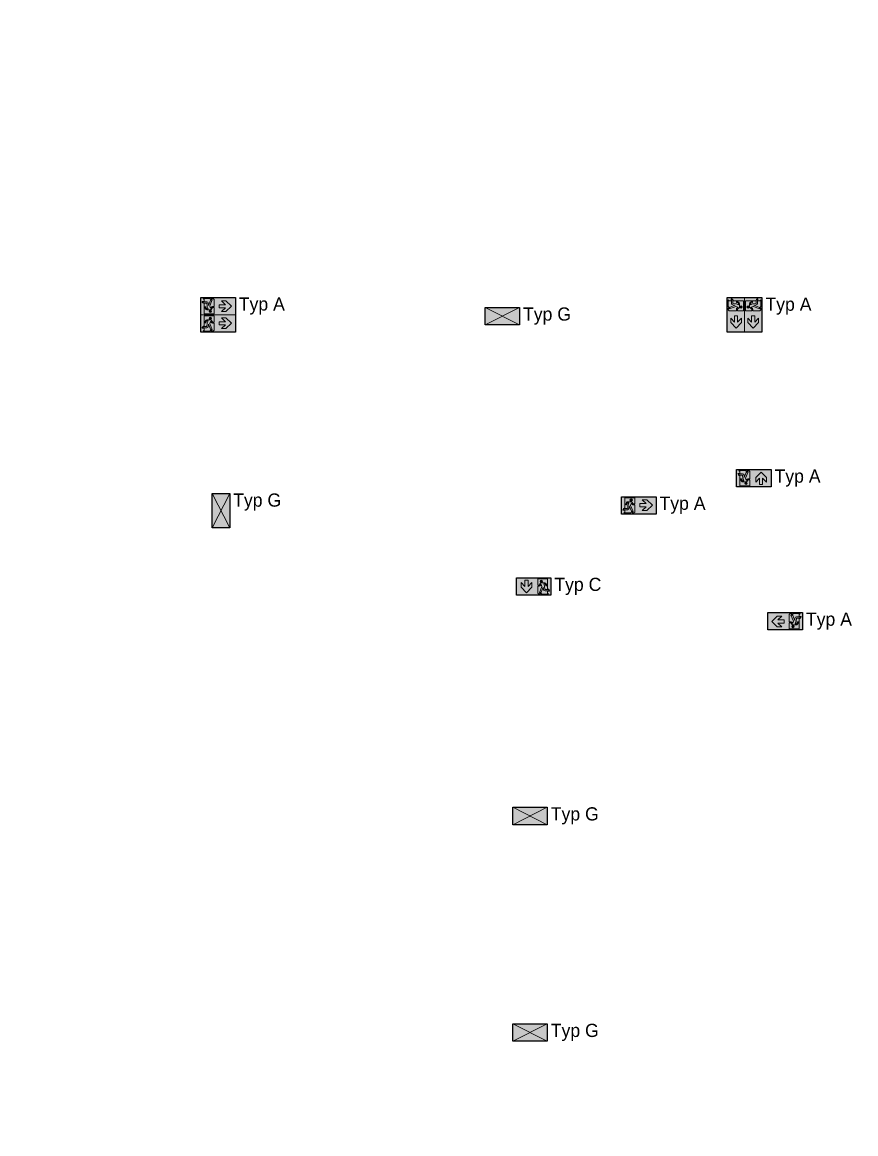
# Model space of a CAD drawing. Header units: millimetres. Extents: x 0 to 219001, y 0 to 181336.
# Drawn here: x 74244 to 90045, y 21067 to 42134 of the extents above; entities that cross this region are included whole.
import ezdxf
from ezdxf.enums import TextEntityAlignment as Align

# ---------------------------------------------------------------- set-up
doc = ezdxf.new("R2018")
doc.units = ezdxf.units.MM
doc.header["$XCLIPFRAME"] = 2
for name, color, linetype, true_color in [('din_SIBEL_10_emergency_lighting', 114, 'Continuous', 0x20a956), ('din_SIBEL_50_type_name', 114, 'Continuous', 0x20a956), ('din_SIBEL_51_typenumber', 114, 'Continuous', 0x20a956), ('din_SIBEL_52_info', 114, 'Continuous', 0x20a956), ('din_SIBEL_53_additional_1', 114, 'Continuous', 0x20a956), ('din_SIBEL_54_additional_2', 114, 'Continuous', 0x20a956), ('din_SIBEL_61_labeling', 114, 'Continuous', 0x20a956)]:
    doc.layers.add(name, color=color, linetype=linetype, true_color=true_color)
doc.layers.add('din_SIBEL_10_emergency_lighting_yellow', color=40, linetype='Continuous')
doc.layers.add('din_SIBEL_31_color_white', color=255, linetype='Continuous')
doc.layers.add('din_SIBEL_32_color_black', color=250, linetype='Continuous', lineweight=0)
doc.layers.add('DIN_SIBEL_40_UMRISS', color=250, linetype='Continuous', plot=False)
doc.styles.get("Standard").update_dxf_attribs({"font": 'arial.ttf'})
picture_1 = doc.add_image_def('image1.jpg', size_in_pixel=(7021, 4967))

# ---------------------------------------------------------------- blocks, each defined once
blk = doc.blocks.new('STANDARDMASK_RZ_PU')
h = blk.add_hatch(color=256)
h.dxf.hatch_style = 1
h.paths.add_polyline_path([(328.0590986455917, 3.8654e-12), (-326.4183070866112, 6.5938e-12), (-326.418307086624, -329.9779836250425), (328.0590986455917, -329.9779836250425)])
h.paths.add_polyline_path([(-237.517499763984, -88.53602318384777), (-166.2852518872212, -163.517336738336), (-166.2852518872212, -43.54723505115555), (-106.3002010436318, -43.54723505115554), (-106.3002010436319, -163.5173367383287), (-35.06795316687274, -88.53602318384776), (-35.06795316686905, -175.6287240286929), (-136.2927264654279, -282.1811169745252), (-237.517499763984, -175.628724028693)], flags=16)
h.paths.add_polyline_path([(77.81306945732643, -20.64996322013553), (265.2663533435315, -20.64996322013553), (265.2663533435315, -215.6013784617969, -0.4142135623730951), (302.7570101207783, -253.0920352390392), (265.2663533435315, -253.0920352390392), (265.2663533435315, -290.5826920162824), (284.011681732154, -309.3280204049013), (156.5434486895336, -309.3280204049013), (142.1904239564678, -294.9749956718445, 0.1989123673795762), (131.5864649011439, -290.5826920162824), (111.5546605568396, -290.5826920162824), (130.2999889454566, -309.3280204049013), (96.55839784594527, -309.3280204049013), (77.81306945732092, -290.5826920162824), (77.81306945732092, -155.6163276182085), (105.8964784401063, -155.6163276182085, 0.2399524395791912), (124.08850661609, -146.3524994980414), (137.9748777782588, -127.2587391500651, -0.5998762433504933), (144.5267429385762, -128.1730679001863), (158.0650234725151, -165.091358376115, -0.1873489039227226), (158.0136683592203, -167.8051362784264), (110.7183565555804, -283.0845606608334), (129.0277840043798, -283.0845606608334, 0.3042679099072649), (142.9018054084555, -273.7803472622202), (182.8642089247677, -176.374437487824), (186.2028085790375, -219.7762329932302, 0.3919022311992357), (216.1069905823544, -247.4684367224534), (265.2663533435315, -247.4684367224534), (296.6332872375623, -247.4684367224516, 0.3631588356135515), (265.2663533435342, -221.2249769783828), (216.1069905823525, -221.2249769783828, -0.3919022311992419), (212.3689678319368, -217.7634515122289), (208.4729908414018, -167.1157506353775, 0.0687858006254981), (205.2005565498937, -152.0673701953224), (191.3790024106163, -114.3766051632426), (213.8733964769577, -114.3766051632426, -0.2840790438404421), (217.2266627599583, -116.4490376994663), (233.5037592176271, -149.003230614813, 1), (250.2700906326328, -140.6200649073118), (233.9929941749565, -108.0658719919601, 0.2840790438404091), (213.8733964769546, -95.63127677462103), (147.3437024959419, -95.63127677462103, 0.239952439579282), (132.1836790159455, -103.3511335414354), (108.9284831361085, -135.3270278762247, -0.2399524395792861), (105.8964784401104, -136.8709992295869), (77.81306945732092, -136.8709992295869)], flags=16)
h.paths.add_polyline_path([(169.6651785615832, -65.63875135282774, -1), (124.6763904288924, -65.63875135282774, -1)], flags=0)
h.paths.add_polyline_path([(169.6651785615832, -65.63875135282774, 1), (124.6763904288924, -65.63875135282774, 1)], flags=0)
h = blk.add_hatch(color=256)
h.dxf.hatch_style = 1
h.paths.add_polyline_path([(169.6651785615832, -65.63875135282774, 1), (124.6763904288924, -65.63875135282774, 1)])
at = {"layer": 'din_SIBEL_31_color_white'}
h = blk.add_hatch(color=256, dxfattribs=at)
h.dxf.hatch_style = 1
h.paths.add_polyline_path([(-35.06795316687271, -88.53602318384773), (-106.3002010436319, -163.5173367383287), (-106.3002010436319, -43.54723505115553), (-166.2852518872212, -43.54723505115555), (-166.2852518872212, -163.517336738336), (-237.517499763984, -88.53602318384777), (-237.517499763984, -175.628724028693), (-136.2927264654279, -282.1811169745252), (-35.06795316686906, -175.628724028693)])
h.paths.add_polyline_path([(265.2663533435315, -20.64996322013556), (77.81306945732632, -20.64996322013553), (77.81306945732092, -136.8709992295869), (105.8964784401104, -136.8709992295869, 0.2399524395792833), (108.9284831361085, -135.3270278762247), (132.1836790159454, -103.3511335414354, -0.2399524395792828), (147.3437024959419, -95.63127677462103), (213.8733964769546, -95.63127677462103, -0.2840790438404085), (233.9929941749564, -108.0658719919602), (250.2700906326325, -140.6200649073113, -1), (233.5037592176276, -149.0032306148138), (217.2266627599583, -116.4490376994663, 0.2840790438404418), (213.8733964769577, -114.3766051632426), (191.3790024106164, -114.3766051632426), (205.2005565498936, -152.0673701953225, -0.0687858006254981), (208.4729908414018, -167.1157506353775), (212.3689678319368, -217.7634515122288, 0.3919022311992431), (216.1069905823525, -221.2249769783828), (265.2663533435342, -221.2249769783828, -0.3631588356135516), (296.6332872375623, -247.4684367224516), (265.2663533435315, -247.4684367224534), (216.1069905823544, -247.4684367224534, -0.3919022311992351), (186.2028085790375, -219.7762329932303), (182.8642089247677, -176.374437487824), (142.9018054084555, -273.7803472622202, -0.304267909907264), (129.0277840043799, -283.0845606608334), (110.7183565555804, -283.0845606608334), (158.0136683592203, -167.8051362784264, 0.1873489039227225), (158.0650234725151, -165.091358376115), (144.5267429385762, -128.1730679001863, 0.5998762433504933), (137.9748777782588, -127.2587391500651), (124.08850661609, -146.3524994980413, -0.2399524395791921), (105.8964784401063, -155.6163276182085), (77.81306945732095, -155.6163276182085), (77.81306945732089, -290.5826920162824), (96.55839784594527, -309.3280204049013), (130.2999889454566, -309.3280204049013), (111.5546605568396, -290.5826920162824), (131.586464901144, -290.5826920162824, -0.1989123673795752), (142.1904239564678, -294.9749956718445), (156.5434486895337, -309.3280204049013), (284.011681732154, -309.3280204049013), (265.2663533435315, -290.5826920162824), (265.2663533435315, -253.0920352390392), (302.7570101207783, -253.0920352390392, 0.4142135623730951), (265.2663533435315, -215.6013784617969)])
h.paths.add_polyline_path([(169.6651785615832, -65.63875135282774, -1), (124.6763904288924, -65.63875135282774, -1)], flags=16)
at = {"layer": 'din_SIBEL_32_color_black'}
for points in [[(-326.4184244210688, -329.978112665919), (-326.4184244210561, -0.0001290408698651), (328.0589813111468, -0.0001290408725936), (328.0589813111468, -329.978112665919)], [(-237.5176170984289, -175.6288530695695), (-237.5176170984289, -88.53615222472422), (-166.2853692216661, -163.5174657792124), (-166.2853692216661, -43.54736409203201), (-106.3003183780768, -43.54736409203201), (-106.3003183780768, -163.5174657792051), (-35.06807050131761, -88.53615222472418), (-35.06807050131397, -175.6288530695694), (-136.2928437998728, -282.1812460154017)]]:
    blk.add_lwpolyline(points, close=True, dxfattribs=at)
for points in [[(77.81295212287603, -136.8711282704633), (77.81295212288148, -20.65009226101199), (265.2662360090866, -20.65009226101199), (265.2662360090866, -215.6015075026734, -0.4142135623730951), (302.7568927863334, -253.0921642799157), (265.2662360090866, -253.0921642799157), (265.2662360090866, -290.5828210571589), (284.0115643977091, -309.3281494457778), (156.5433313550887, -309.3281494457778), (142.1903066220287, -294.9751247127268, 0.198912367379724), (131.5863475666987, -290.5828210571589), (111.5545432223947, -290.5828210571589), (130.2998716110117, -309.3281494457778), (96.55828051150036, -309.3281494457778), (77.81295212287603, -290.5828210571589), (77.81295212287603, -155.6164566590849)], [(77.81295212287603, -136.8711282704633), (105.8963611056637, -136.8711282704633, 0.2399524395792699), (108.9283658016624, -135.3271569171028), (132.1835616815036, -103.3512625823076, -0.2399524395792357), (147.3435851614989, -95.63140581549749), (213.8732791425131, -95.63140581549749, -0.2840790438404027), (233.9928768405128, -108.0660010328391), (250.2699732981886, -140.6201939481897, -0.9999999999997854), (233.5036418831836, -149.0033596556922), (217.2265454255133, -116.4491667403425, 0.2840790438404027), (213.8732791425131, -114.3767342041191), (191.3788850761715, -114.3767342041191), (205.2004392154334, -152.0674992361572, -0.0687858006255407), (208.4728735069542, -167.1158796762191), (212.368850497492, -217.7635805531053, 0.3919022311992965), (216.1068732479083, -221.2251060192592), (265.2662360090866, -221.2251060192592, -0.3631588356135758), (296.6331699031174, -247.468565763328), (265.2662360090866, -247.4685657633298), (216.1068732479083, -247.4685657633298, -0.3919022311992965), (186.202691244592, -219.7763620340992), (182.8640915903228, -176.3745665287005), (142.9016880740104, -273.7804763030971, -0.3042679099072546), (129.027666669935, -283.0846897017099), (110.7182392211356, -283.0846897017099), (158.0135510247722, -167.8052653193107, 0.1873489039227342), (158.064906138073, -165.0914874169992), (144.5266256041317, -128.1731969410638, 0.5998762433506102), (137.9747604438138, -127.2588681909418), (124.0883892816504, -146.3526285389106, -0.2399524395792699), (105.8963611056637, -155.6164566590849), (77.81295212287603, -155.6164566590849)]]:
    blk.add_lwpolyline(points, format="xyb", dxfattribs=at)
blk.add_circle((147.2432116655817, -65.66680396978109), 22.49439406634541, dxfattribs=at)
at = {"layer": 'DIN_SIBEL_40_UMRISS'}
blk.add_lwpolyline([(-326.4184244210561, -0.0001290408698651), (328.0589813111468, -0.0001290408698651), (328.0589813111468, -329.978112665919), (-326.4184244210561, -329.978112665919)], close=True, dxfattribs=at)
at = {"flags": 9}
for tag, p in [('NODEID2', (-5.68e-14, 0.2622499141480148)), ('NODEID1', (-5.68e-14, 0))]:
    blk.add_attdef(tag, p, '', height=0.2, dxfattribs=at)
at = {"layer": 'din_SIBEL_50_type_name', "flags": 9}
blk.add_attdef('TYPE', (-326.4183070866359, 18.12174824654721), '', height=25, dxfattribs=at)
at = {"layer": 'din_SIBEL_51_typenumber', "flags": 8}
blk.add_attdef('TYPENUMBER', text='', height=250, dxfattribs=at).set_placement((336.3762, 0), align=Align.TOP_LEFT)
blk.add_attdef('TYPENAME', text='', height=75, dxfattribs=at).set_placement((0, -349.9823), align=Align.TOP_CENTER)
at = {"layer": 'din_SIBEL_52_info', "flags": 8}
blk.add_attdef('INFOTEXT', text='', height=75, dxfattribs=at).set_placement((0, -444.9062999999999), align=Align.TOP_CENTER)
at = {"layer": 'din_SIBEL_53_additional_1', "flags": 8}
blk.add_attdef('ADDITIONAL_1', text='', height=75, dxfattribs=at).set_placement((0, -731.0878999999999), align=Align.TOP_CENTER)
at = {"layer": 'din_SIBEL_54_additional_2', "flags": 8}
blk.add_attdef('ADDITIONAL_2', text='', height=75, dxfattribs=at).set_placement((0, -831.0874999999999), align=Align.TOP_CENTER)
at = {"layer": 'din_SIBEL_61_labeling', "flags": 8}
for tag, p in [('LABELING1', (0, -539.9062999999999)), ('LABELING2', (0, -634.9063))]:
    blk.add_attdef(tag, text='', height=75, dxfattribs=at).set_placement(p, align=Align.TOP_CENTER)
blk = doc.blocks.new('STANDARDMASK_SL')
h = blk.add_hatch(color=256)
h.dxf.hatch_style = 1
h.paths.add_polyline_path([(-7.39e-13, -164.9911416942843), (-326.4183070866112, 1.1084e-12), (-326.4183070866256, -329.9822833885715)])
h.paths.add_polyline_path([(326.4183070866164, -329.9822833885715), (326.4183070866163, -1.1653e-12), (-6.821e-13, -164.9911416942844)])
at = {"layer": 'din_SIBEL_31_color_white'}
h = blk.add_hatch(color=256, dxfattribs=at)
h.dxf.hatch_style = 1
h.paths.add_polyline_path([(-326.4183070866112, 1.1084e-12), (0, -164.9911416942839), (326.4183070866163, -1.1653e-12)])
h.paths.add_polyline_path([(326.4183070866163, -329.9822833885715), (5.68e-14, -164.9911416942839), (-326.4183070866256, -329.9822833885715)])
at = {"layer": 'din_SIBEL_32_color_black'}
for p, q in [((-326.4183070866112, 1.1084e-12), (326.4183070866163, -329.9822833885715)), ((326.4183070866164, -1.1084e-12), (-326.4183070866256, -329.9822833885715))]:
    blk.add_line(p, q, dxfattribs=at)
blk.add_lwpolyline([(-326.4183070866256, -329.9822833885715), (-326.4183070866112, 1.1084e-12), (326.4183070866163, -1.1084e-12), (326.4183070866163, -329.9822833885715)], close=True, dxfattribs=at)
at = {"layer": 'DIN_SIBEL_40_UMRISS'}
blk.add_lwpolyline([(-326.4183070866112, 1.1369e-12), (326.4183070866163, 1.1369e-12), (326.4183070866163, -329.9822833885715), (-326.4183070866112, -329.9822833885715)], close=True, dxfattribs=at)
at = {"flags": 9}
for tag, p in [('NODEID2', (-5.68e-14, 0.2622499141480148)), ('NODEID1', (-5.68e-14, 0))]:
    blk.add_attdef(tag, p, '', height=0.2, dxfattribs=at)
at = {"layer": 'din_SIBEL_50_type_name', "flags": 9}
blk.add_attdef('TYPE', (-326.4183070866359, 18.12174824654721), '', height=25, dxfattribs=at)
at = {"layer": 'din_SIBEL_51_typenumber', "flags": 8}
blk.add_attdef('TYPENUMBER', text='', height=250, dxfattribs=at).set_placement((336.3762, 0), align=Align.TOP_LEFT)
blk.add_attdef('TYPENAME', text='', height=75, dxfattribs=at).set_placement((0, -349.9823), align=Align.TOP_CENTER)
at = {"layer": 'din_SIBEL_52_info', "flags": 8}
blk.add_attdef('INFOTEXT', text='', height=75, dxfattribs=at).set_placement((0, -444.9062999999999), align=Align.TOP_CENTER)
at = {"layer": 'din_SIBEL_53_additional_1', "flags": 8}
blk.add_attdef('ADDITIONAL_1', text='', height=75, dxfattribs=at).set_placement((0, -731.0878999999999), align=Align.TOP_CENTER)
at = {"layer": 'din_SIBEL_54_additional_2', "flags": 8}
blk.add_attdef('ADDITIONAL_2', text='', height=75, dxfattribs=at).set_placement((0, -831.0874999999999), align=Align.TOP_CENTER)
at = {"layer": 'din_SIBEL_61_labeling', "flags": 8}
for tag, p in [('LABELING1', (0, -539.9062999999999)), ('LABELING2', (0, -634.9063))]:
    blk.add_attdef(tag, text='', height=75, dxfattribs=at).set_placement(p, align=Align.TOP_CENTER)
blk = doc.blocks.new('STANDARDMASK_RZ_PR')
h = blk.add_hatch(color=256)
h.dxf.hatch_style = 1
h.paths.add_polyline_path([(-326.4183070866112, 1.1369e-12), (-326.4183070866112, -329.9779836250452), (328.0590986456044, -329.9779836250452), (328.0590986455917, 3.8654e-12)])
h.paths.add_polyline_path([(63.44523592602115, -60.49372612885668), (150.5379367708664, -60.49372612885668), (257.0903297166986, -161.7184994274128), (150.5379367708665, -262.9432727259716), (63.44523592602115, -262.9432727259679), (138.4265494805021, -191.7110248492087), (18.45644779332895, -191.7110248492088), (18.45644779332895, -131.7259740056195), (138.4265494805094, -131.7259740056195)], flags=16)
h.paths.add_polyline_path([(-76.17227789834044, -136.8709992295896), (-104.2556868811299, -136.8709992295896, -0.2399524395792842), (-107.287691577128, -135.3270278762274), (-130.5428874569649, -103.3511335414381, 0.2399524395792833), (-145.7029109369615, -95.63127677462376), (-212.2326049179741, -95.63127677462376, 0.2840790438404092), (-232.352202615976, -108.0658719919629), (-248.629299073652, -140.620064907314, 1), (-231.8629676586471, -149.0032306148165), (-215.5858712009778, -116.449037699469, -0.2840790438404418), (-212.2326049179772, -114.3766051632453), (-189.7382108516359, -114.3766051632453), (-203.5597649909131, -152.0673701953252, 0.0687858006254981), (-206.8321992824213, -167.1157506353802), (-210.7281762729564, -217.7634515122316, -0.3919022311992417), (-214.466199023372, -221.2249769783855), (-263.6255617845537, -221.2249769783855, 0.3631588356135515), (-294.9924956785818, -247.4684367224543), (-263.625561784551, -247.4684367224561), (-214.4661990233739, -247.4684367224561, 0.3919022311992351), (-184.562017020057, -219.776232993233), (-181.2234173657872, -176.3744374878268), (-141.2610138494749, -273.7803472622229, 0.3042679099072647), (-127.3869924453993, -283.0845606608361), (-109.0775649966, -283.0845606608361), (-156.3728768002398, -167.8051362784292, -0.1873489039227226), (-156.4242319135346, -165.0913583761178), (-142.8859513795958, -128.1730679001891, -0.599876243350484), (-136.3340862192784, -127.2587391500678), (-122.4477150571095, -146.3524994980441, 0.2399524395791912), (-104.2556868811258, -155.6163276182112), (-76.17227789834044, -155.6163276182112), (-76.17227789834044, -290.5826920162851), (-94.91760628696476, -309.328020404904), (-128.6591973864762, -309.328020404904), (-109.9138689978591, -290.5826920162851), (-129.9456733421635, -290.5826920162851, 0.1989123673795757), (-140.5496323974874, -294.9749956718473), (-154.9026571305532, -309.328020404904), (-282.3708901731735, -309.328020404904), (-263.625561784551, -290.5826920162851), (-263.625561784551, -253.092035239042), (-301.1162185617978, -253.092035239042, -0.4142135623730951), (-263.625561784551, -215.6013784617996), (-263.625561784551, -20.64996322013826), (-76.17227789834588, -20.64996322013827)], flags=16)
h.paths.add_polyline_path([(-168.0243870026028, -65.63875135283047, -1), (-123.0355988699119, -65.63875135283047, -1)], flags=0)
h = blk.add_hatch(color=256)
h.dxf.hatch_style = 1
h.paths.add_polyline_path([(-168.0243870026028, -65.63875135283047, 1), (-123.0355988699119, -65.63875135283047, 1)])
at = {"layer": 'din_SIBEL_31_color_white'}
h = blk.add_hatch(color=256, dxfattribs=at)
h.dxf.hatch_style = 1
h.paths.add_polyline_path([(150.5379367708664, -60.49372612885668), (63.44523592602115, -60.49372612885668), (138.4265494805094, -131.7259740056195), (18.45644779332895, -131.7259740056195), (18.45644779332895, -191.7110248492088), (138.4265494805021, -191.7110248492088), (63.44523592602115, -262.943272725968), (150.5379367708664, -262.9432727259716), (257.0903297166986, -161.7184994274128)])
h.paths.add_polyline_path([(-145.7029109369615, -95.63127677462376, -0.2399524395792819), (-130.542887456965, -103.3511335414381), (-107.287691577128, -135.3270278762274, 0.2399524395792833), (-104.2556868811299, -136.8709992295896), (-76.17227789834044, -136.8709992295896), (-76.1722778983459, -20.64996322013826), (-263.625561784551, -20.64996322013826), (-263.625561784551, -215.6013784617996, 0.4142135623730951), (-301.1162185617978, -253.092035239042), (-263.625561784551, -253.092035239042), (-263.625561784551, -290.5826920162851), (-282.3708901731735, -309.328020404904), (-154.9026571305532, -309.328020404904), (-140.5496323974873, -294.9749956718473, -0.198912367379576), (-129.9456733421634, -290.5826920162851), (-109.9138689978591, -290.5826920162851), (-128.6591973864762, -309.328020404904), (-94.91760628696473, -309.328020404904), (-76.17227789834044, -290.5826920162851), (-76.17227789834045, -155.6163276182112), (-104.2556868811258, -155.6163276182112, -0.2399524395791913), (-122.4477150571095, -146.3524994980441), (-136.3340862192784, -127.2587391500678, 0.5998762433504936), (-142.8859513795958, -128.173067900189), (-156.4242319135346, -165.0913583761178, 0.1873489039227226), (-156.3728768002398, -167.8051362784292), (-109.0775649966, -283.0845606608361), (-127.3869924453993, -283.0845606608361, -0.3042679099072649), (-141.261013849475, -273.780347262223), (-181.2234173657872, -176.3744374878268), (-184.562017020057, -219.776232993233, -0.3919022311992351), (-214.4661990233739, -247.4684367224561), (-263.625561784551, -247.4684367224561), (-294.9924956785818, -247.4684367224543, -0.3631588356135516), (-263.6255617845537, -221.2249769783855), (-214.466199023372, -221.2249769783855, 0.3919022311992419), (-210.7281762729564, -217.7634515122316), (-206.8321992824213, -167.1157506353802, -0.0687858006254979), (-203.5597649909132, -152.0673701953252), (-189.7382108516359, -114.3766051632453), (-212.2326049179772, -114.3766051632453, 0.2840790438404417), (-215.5858712009778, -116.449037699469), (-231.8629676586466, -149.0032306148157, -1), (-248.6292990736522, -140.6200649073145), (-232.352202615976, -108.0658719919629, -0.2840790438404093), (-212.2326049179741, -95.63127677462376)])
h.paths.add_polyline_path([(-168.0243870026028, -65.63875135283047, -1), (-123.0355988699119, -65.63875135283047, -1)], flags=16)
at = {"layer": 'din_SIBEL_32_color_black'}
for points in [[(328.0590986456044, -329.9779836250452), (328.0590986455917, 3.8654e-12), (-326.4183070866112, 1.1369e-12), (-326.4183070866112, -329.9779836250452)], [(150.5379367708664, -60.49372612885668), (63.44523592602115, -60.49372612885668), (138.4265494805094, -131.7259740056195), (18.45644779332895, -131.7259740056195), (18.45644779332895, -191.7110248492088), (138.4265494805021, -191.7110248492088), (63.44523592602115, -262.943272725968), (150.5379367708664, -262.9432727259716), (257.0903297166986, -161.7184994274128)]]:
    blk.add_lwpolyline(points, close=True, dxfattribs=at)
for points in [[(-76.17227789834044, -136.8709992295896), (-76.1722778983459, -20.64996322013826), (-263.625561784551, -20.64996322013826), (-263.625561784551, -215.6013784617996, 0.4142135623730951), (-301.1162185617978, -253.092035239042), (-263.625561784551, -253.092035239042), (-263.625561784551, -290.5826920162851), (-282.3708901731735, -309.328020404904), (-154.9026571305532, -309.328020404904), (-140.5496323974931, -294.9749956718531, -0.198912367379724), (-129.9456733421631, -290.5826920162851), (-109.9138689978591, -290.5826920162851), (-128.6591973864762, -309.328020404904), (-94.91760628696477, -309.328020404904), (-76.17227789834044, -290.5826920162851), (-76.17227789834044, -155.6163276182112)], [(-76.17227789834044, -136.8709992295896), (-104.2556868811281, -136.8709992295896, -0.2399524395792699), (-107.2876915771268, -135.3270278762291), (-130.542887456968, -103.3511335414339, 0.2399524395792357), (-145.7029109369633, -95.63127677462376), (-212.2326049179775, -95.63127677462376, 0.2840790438404027), (-232.3522026159773, -108.0658719919654), (-248.629299073653, -140.6200649073159, 0.9999999999997854), (-231.862967658648, -149.0032306148184), (-215.5858712009778, -116.4490376994688, -0.2840790438404027), (-212.2326049179775, -114.3766051632453), (-189.7382108516359, -114.3766051632453), (-203.5597649908979, -152.0673701952835, 0.0687858006255407), (-206.8321992824186, -167.1157506353454), (-210.7281762729564, -217.7634515122315, -0.3919022311992965), (-214.4661990233727, -221.2249769783855), (-263.625561784551, -221.2249769783855, 0.3631588356135758), (-294.9924956785818, -247.4684367224543), (-263.625561784551, -247.4684367224561), (-214.4661990233727, -247.4684367224561, 0.3919022311992965), (-184.5620170200565, -219.7762329932254), (-181.2234173657872, -176.3744374878267), (-141.2610138494748, -273.7803472622234, 0.3042679099072546), (-127.3869924453994, -283.0845606608361), (-109.0775649966, -283.0845606608361), (-156.3728768002366, -167.805136278437, -0.1873489039227342), (-156.4242319135375, -165.0913583761255), (-142.8859513795961, -128.17306790019, -0.5998762433506102), (-136.3340862192782, -127.2587391500681), (-122.4477150571148, -146.3524994980368, 0.2399524395792699), (-104.2556868811281, -155.6163276182112), (-76.17227789834044, -155.6163276182112)]]:
    blk.add_lwpolyline(points, format="xyb", dxfattribs=at)
blk.add_circle((-145.5299929362573, -65.63875135283047), 22.49439406634541, dxfattribs=at)
at = {"layer": 'DIN_SIBEL_40_UMRISS'}
blk.add_lwpolyline([(-326.4183070866112, 1.1369e-12), (328.0590986456044, 1.1369e-12), (328.0590986456044, -329.9779836250452), (-326.4183070866112, -329.9779836250452)], close=True, dxfattribs=at)
at = {"flags": 9}
for tag, p in [('NODEID2', (-5.68e-14, 0.2622499141480148)), ('NODEID1', (-5.68e-14, 0))]:
    blk.add_attdef(tag, p, '', height=0.2, dxfattribs=at)
at = {"layer": 'din_SIBEL_50_type_name', "flags": 9}
blk.add_attdef('TYPE', (-326.4183070866359, 18.12174824654721), '', height=25, dxfattribs=at)
at = {"layer": 'din_SIBEL_51_typenumber', "flags": 8}
blk.add_attdef('TYPENUMBER', text='', height=250, dxfattribs=at).set_placement((336.3762, 0), align=Align.TOP_LEFT)
blk.add_attdef('TYPENAME', text='', height=75, dxfattribs=at).set_placement((0, -349.9823), align=Align.TOP_CENTER)
at = {"layer": 'din_SIBEL_52_info', "flags": 8}
blk.add_attdef('INFOTEXT', text='', height=75, dxfattribs=at).set_placement((0, -444.9062999999999), align=Align.TOP_CENTER)
at = {"layer": 'din_SIBEL_53_additional_1', "flags": 8}
blk.add_attdef('ADDITIONAL_1', text='', height=75, dxfattribs=at).set_placement((0, -731.0878999999999), align=Align.TOP_CENTER)
at = {"layer": 'din_SIBEL_54_additional_2', "flags": 8}
blk.add_attdef('ADDITIONAL_2', text='', height=75, dxfattribs=at).set_placement((0, -831.0874999999999), align=Align.TOP_CENTER)
at = {"layer": 'din_SIBEL_61_labeling', "flags": 8}
for tag, p in [('LABELING1', (0, -539.9062999999999)), ('LABELING2', (0, -634.9063))]:
    blk.add_attdef(tag, text='', height=75, dxfattribs=at).set_placement(p, align=Align.TOP_CENTER)
blk = doc.blocks.new('STANDARDMASK_RZ_PLPR')
h = blk.add_hatch(color=256)
h.dxf.hatch_style = 1
h.paths.add_polyline_path([(328.0590986455944, 329.9779836250448), (-326.4183070866212, 329.9779836250503), (-326.4183070866112, 1.1227e-12), (328.0590986455917, -1.5916e-12)])
h.paths.add_polyline_path([(77.81306945732206, 136.8709992295912), (105.8964784401116, 136.870999229591, -0.2399524395792834), (108.9284831361096, 135.3270278762287), (132.1836790159464, 103.3511335414392, 0.239952439579283), (147.3437024959427, 95.63127677462478), (213.8733964769554, 95.63127677462421, 0.2840790438404102), (233.9929941749574, 108.0658719919632), (250.2700906326337, 140.6200649073143, 1), (233.5037592176288, 149.0032306148168), (217.2266627599593, 116.4490376994695, -0.2840790438404423), (213.8733964769586, 114.3766051632458), (191.3790024106172, 114.376605163246), (205.2005565498948, 152.0673701953254, 0.0687858006254984), (208.4729908414031, 167.1157506353805), (212.3689678319387, 217.7634515122321, -0.391902231199242), (216.1069905823544, 221.2249769783859), (265.266353343536, 221.2249769783855, 0.363158835613552), (296.6332872375643, 247.468436722454), (265.2663533435335, 247.4684367224561), (216.1069905823565, 247.4684367224565, 0.3919022311992351), (186.2028085790394, 219.7762329932337), (182.8642089247691, 176.3744374878275), (142.9018054084577, 273.780347262224, 0.3042679099072631), (129.0277840043822, 283.0845606608373), (110.7183565555829, 283.0845606608375), (158.0136683592217, 167.80513627843, -0.1873489039227215), (158.0650234725165, 165.0913583761186), (144.5267429385773, 128.1730679001901, -0.5998762433504822), (137.9748777782599, 127.2587391500689), (124.0885066160912, 146.3524994980453, 0.2399524395791912), (105.8964784401075, 155.6163276182126), (77.81306945732217, 155.6163276182128), (77.81306945732331, 290.5826920162867), (96.5583978459479, 309.3280204049054), (130.2999889454593, 309.3280204049051), (111.554660556842, 290.5826920162866), (131.5864649011463, 290.5826920162862, 0.1989123673795771), (142.1904239564704, 294.9749956718484), (156.5434486895362, 309.3280204049049), (284.0116817321565, 309.3280204049039), (265.2663533435341, 290.5826920162852), (265.2663533435335, 253.092035239042), (302.7570101207804, 253.0920352390417, -0.4142135623730951), (265.2663533435333, 215.6013784617996), (265.2663533435318, 20.64996322013826), (77.81306945732649, 20.64996322013984)], flags=16)
h.paths.add_polyline_path([(-16.81565623434733, 131.7259740056218), (-136.7857579215277, 131.7259740056229), (-61.8044443670402, 60.49372612885941), (-148.8971452118854, 60.49372612886008), (-255.4495381577168, 161.7184994274171), (-148.8971452118837, 262.943272725975), (-61.80444436703848, 262.9432727259707), (-136.7857579215201, 191.7110248492122), (-16.81565623434687, 191.7110248492112)], flags=16)
h.paths.add_polyline_path([(169.6651785615838, 65.63875135283149, -1), (124.676390428893, 65.63875135283149, -1)], flags=0)
h.paths.add_polyline_path([(328.0591152898477, -0.000376462034879), (-326.4182904423552, -0.000376462032122), (-326.4182904423679, -329.9783600870812), (328.0591152898477, -329.9783600870812)])
h.paths.add_polyline_path([(-16.81563959009247, -131.7263504676555), (-16.81563959009247, -191.7114013112448), (-136.7857412772656, -191.7114013112448), (-61.80442772278462, -262.943649188004), (-148.8971285676299, -262.9436491880077), (-255.4495215134622, -161.7188758894488), (-148.8971285676299, -60.49410259089268), (-61.80442772278468, -60.4941025908927), (-136.7857412772729, -131.7263504676555)], flags=16)
h.paths.add_polyline_path([(77.81308610158237, -20.65033968217426), (265.2663699877875, -20.65033968217426), (265.2663699877875, -215.6017549238356, -0.4142135623730951), (302.7570267650343, -253.0924117010779), (265.2663699877875, -253.0924117010779), (265.2663699877875, -290.5830684783211), (284.01169837641, -309.32839686694), (156.5434653337897, -309.32839686694), (142.1904406007238, -294.9753721338833, 0.1989123673795752), (131.5864815454, -290.5830684783211), (111.5546772010956, -290.5830684783211), (130.3000055897126, -309.32839686694), (96.55841449020129, -309.3283968669401), (77.81308610157691, -290.5830684783211), (77.81308610157691, -155.6167040802472), (105.8964950843623, -155.6167040802472, 0.2399524395791916), (124.088523260346, -146.3528759600801), (137.9748944225149, -127.2591156121038, -0.5998762433504864), (144.5267595828322, -128.1734443622251), (158.0650401167711, -165.0917348381538, -0.1873489039227215), (158.0136850034763, -167.8055127404652), (110.7183731998365, -283.0849371228721), (129.0278006486358, -283.0849371228721, 0.3042679099072641), (142.9018220527114, -273.780723724259), (182.8642255690237, -176.3748139498627), (186.2028252232935, -219.776609455269, 0.3919022311992345), (216.1070072266104, -247.468813184492), (265.2663699877875, -247.4688131844921), (296.6333038818183, -247.4688131844903, 0.3631588356135515), (265.2663699877902, -221.2253534404215), (216.1070072266085, -221.2253534404215, -0.3919022311992395), (212.3689844761929, -217.7638279742676), (208.4730074856578, -167.1161270974161, 0.0687858006254977), (205.2005731941496, -152.0677466573613), (191.3790190548724, -114.3769816252814), (213.8734131212137, -114.3769816252814, -0.2840790438404414), (217.2266794042144, -116.449414161505), (233.5037758618831, -149.0036070768517, 1), (250.2701072768887, -140.6204413693505), (233.9930108192125, -108.0662484539989, 0.2840790438404093), (213.8734131212106, -95.63165323665974), (147.3437191401979, -95.63165323665979, 0.2399524395792825), (132.1836956602014, -103.3515100034741), (108.9284997803644, -135.3274043382634, -0.239952439579283), (105.8964950843664, -136.8713756916257), (77.81308610157691, -136.8713756916257)], flags=16)
h.paths.add_polyline_path([(124.6224961947279, -65.60184271466167, -1), (169.6112843274187, -65.60184271466167, -1)], flags=0)
h = blk.add_hatch(color=256)
h.dxf.hatch_style = 1
h.paths.add_polyline_path([(169.6651785615838, 65.63875135283149, 1), (124.676390428893, 65.63875135283149, 1)])
h.paths.add_polyline_path([(169.6112843274187, -65.60184271466167, 1), (124.6224961947279, -65.60184271466167, 1)])
at = {"layer": 'din_SIBEL_31_color_white'}
h = blk.add_hatch(color=256, dxfattribs=at)
h.dxf.hatch_style = 1
h.paths.add_polyline_path([(-16.81565623434687, 191.7110248492112), (-136.78575792152, 191.7110248492122), (-61.80444436703851, 262.9432727259707), (-148.8971452118837, 262.943272725975), (-255.4495381577168, 161.7184994274171), (-148.8971452118854, 60.4937261288601), (-61.8044443670402, 60.49372612885941), (-136.7857579215277, 131.7259740056229), (-16.8156562343473, 131.7259740056218)])
h.paths.add_polyline_path([(110.7183565555829, 283.0845606608375), (129.0277840043822, 283.0845606608373, -0.3042679099072638), (142.9018054084577, 273.780347262224), (182.8642089247692, 176.3744374878274), (186.2028085790394, 219.7762329932337, -0.3919022311992357), (216.1069905823566, 247.4684367224565), (265.2663533435335, 247.4684367224561), (296.6332872375643, 247.468436722454, -0.3631588356135515), (265.266353343536, 221.2249769783855), (216.1069905823544, 221.2249769783859, 0.3919022311992487), (212.3689678319386, 217.7634515122321), (208.4729908414031, 167.1157506353806, -0.0687858006254986), (205.2005565498948, 152.0673701953255), (191.3790024106173, 114.376605163246), (213.8733964769585, 114.3766051632458, 0.2840790438404443), (217.2266627599593, 116.4490376994695), (233.5037592176284, 149.003230614816, -1), (250.2700906326339, 140.6200649073147), (233.9929941749574, 108.0658719919632, -0.28407904384041), (213.8733964769555, 95.63127677462421), (147.3437024959427, 95.63127677462478, -0.2399524395792828), (132.1836790159464, 103.3511335414392), (108.9284831361096, 135.3270278762287, 0.2399524395792823), (105.8964784401116, 136.870999229591), (77.81306945732206, 136.8709992295912), (77.81306945732649, 20.64996322013982), (265.2663533435316, 20.64996322013826), (265.2663533435333, 215.6013784617996, 0.4142135623730951), (302.7570101207804, 253.0920352390417), (265.2663533435336, 253.092035239042), (265.266353343534, 290.5826920162851), (284.0116817321565, 309.3280204049039), (156.5434486895362, 309.3280204049049), (142.1904239564704, 294.9749956718484, -0.1989123673795776), (131.5864649011463, 290.5826920162862), (111.5546605568419, 290.5826920162865), (130.2999889454593, 309.3280204049051), (96.55839784594787, 309.3280204049054), (77.81306945732331, 290.5826920162867), (77.81306945732217, 155.6163276182128), (105.8964784401075, 155.6163276182126, -0.2399524395791924), (124.0885066160913, 146.3524994980453), (137.9748777782599, 127.2587391500689, 0.599876243350485), (144.5267429385773, 128.1730679001901), (158.0650234725165, 165.0913583761187, 0.1873489039227209), (158.0136683592217, 167.8051362784301)])
h.paths.add_polyline_path([(169.6651785615838, 65.63875135283149, -1), (124.676390428893, 65.63875135283149, -1)], flags=16)
h.paths.add_polyline_path([(-61.80442772278458, -60.49410259089265), (-148.8971285676299, -60.49410259089268), (-255.4495215134621, -161.7188758894487), (-148.8971285676298, -262.9436491880076), (-61.8044277227846, -262.943649188004), (-136.7857412772656, -191.7114013112448), (-16.81563959009247, -191.7114013112448), (-16.81563959009247, -131.7263504676555), (-136.7857412772729, -131.7263504676555)])
h.paths.add_polyline_path([(265.2663699877874, -20.65033968217424), (77.81308610158237, -20.65033968217426), (77.81308610157691, -136.8713756916256), (105.8964950843664, -136.8713756916256, 0.239952439579279), (108.9284997803644, -135.3274043382633), (132.1836956602014, -103.3515100034741, -0.2399524395792828), (147.3437191401979, -95.63165323665974), (213.8734131212106, -95.63165323665974, -0.2840790438404086), (233.9930108192124, -108.0662484539989), (250.2701072768885, -140.62044136935, -1), (233.5037758618836, -149.0036070768526), (217.2266794042144, -116.4494141615051, 0.2840790438404506), (213.8734131212136, -114.3769816252813), (191.3790190548723, -114.3769816252813), (205.2005731941496, -152.0677466573611, -0.0687858006254988), (208.4730074856577, -167.1161270974162), (212.3689844761929, -217.7638279742676, 0.391902231199244), (216.1070072266085, -221.2253534404215), (265.2663699877902, -221.2253534404215, -0.3631588356135515), (296.6333038818183, -247.4688131844903), (265.2663699877875, -247.4688131844921), (216.1070072266104, -247.4688131844921, -0.3919022311992351), (186.2028252232935, -219.776609455269), (182.8642255690237, -176.3748139498629), (142.9018220527114, -273.780723724259, -0.3042679099072629), (129.0278006486358, -283.0849371228721), (110.7183731998365, -283.0849371228722), (158.0136850034763, -167.8055127404652, 0.1873489039227215), (158.0650401167711, -165.0917348381538), (144.5267595828322, -128.1734443622251, 0.5998762433504929), (137.9748944225148, -127.2591156121039), (124.088523260346, -146.35287596008, -0.2399524395791924), (105.8964950843623, -155.6167040802472), (77.81308610157691, -155.6167040802473), (77.81308610157691, -290.5830684783211), (96.55841449020119, -309.32839686694), (130.3000055897127, -309.32839686694), (111.5546772010956, -290.5830684783211), (131.5864815454, -290.5830684783211, -0.198912367379575), (142.1904406007238, -294.9753721338833), (156.5434653337896, -309.3283968669401), (284.0116983764101, -309.32839686694), (265.2663699877875, -290.5830684783212), (265.2663699877875, -253.0924117010779), (302.7570267650343, -253.0924117010779, 0.4142135623730951), (265.2663699877875, -215.6017549238356)])
h.paths.add_polyline_path([(124.6224961947279, -65.60184271466167, -1), (169.6112843274187, -65.60184271466167, -1)], flags=16)
at = {"layer": 'din_SIBEL_32_color_black'}
for points in [[(-326.4183070866212, 329.97798362505), (-326.4183070866112, 1.0232e-12), (328.0590986455917, -1.7053e-12), (328.0590986455944, 329.9779836250445)], [(-148.8971452118854, 60.49372612886009), (-61.80444436704021, 60.49372612885917), (-136.7857579215277, 131.7259740056229), (-16.81565623434733, 131.7259740056217), (-16.81565623434687, 191.7110248492111), (-136.78575792152, 191.7110248492122), (-61.80444436703851, 262.9432727259705), (-148.8971452118837, 262.943272725975), (-255.4495381577168, 161.7184994274171)], [(-326.4182904423679, -329.9783600870814), (-326.4182904423552, -0.0003764620322499), (328.0591152898477, -0.0003764620349784), (328.0591152898477, -329.9783600870814)], [(-148.8971285676299, -60.49410259089279), (-61.80442772278468, -60.49410259089279), (-136.7857412772729, -131.7263504676556), (-16.81563959009247, -131.7263504676556), (-16.81563959009247, -191.7114013112449), (-136.7857412772656, -191.7114013112449), (-61.80442772278468, -262.9436491880041), (-148.8971285676299, -262.9436491880077), (-255.4495215134622, -161.7188758894489)]]:
    blk.add_lwpolyline(points, close=True, dxfattribs=at)
for points in [[(77.81306945732206, 136.8709992295912), (77.81306945732649, 20.64996322013974), (265.2663533435317, 20.64996322013815), (265.2663533435333, 215.6013784617994, 0.4142135623730951), (302.7570101207804, 253.0920352390417), (265.2663533435335, 253.0920352390417), (265.266353343534, 290.5826920162849), (284.0116817321565, 309.3280204049038), (156.5434486895362, 309.3280204049047), (142.1904239564761, 294.974995671854, -0.198912367379724), (131.586464901146, 290.5826920162862), (111.554660556842, 290.5826920162862), (130.2999889454593, 309.3280204049051), (96.55839784594787, 309.3280204049051), (77.81306945732331, 290.5826920162867), (77.81306945732217, 155.6163276182128)], [(77.81306945732206, 136.8709992295912), (105.8964784401097, 136.8709992295908, -0.2399524395792699), (108.9284831361084, 135.3270278762302), (132.1836790159494, 103.351133541435, 0.2399524395792357), (147.3437024959446, 95.63127677462467), (213.8733964769587, 95.63127677462398, 0.2840790438404027), (233.9929941749586, 108.0658719919656), (250.2700906326346, 140.6200649073162, 0.9999999999997854), (233.5037592176298, 149.0032306148187), (217.2266627599591, 116.449037699469, -0.2840790438404027), (213.8733964769589, 114.3766051632456), (191.3790024106173, 114.376605163246), (205.2005565498796, 152.0673701952837, 0.0687858006255407), (208.4729908414005, 167.1157506353456), (212.3689678319387, 217.7634515122317, -0.3919022311992965), (216.106990582355, 221.2249769783857), (265.2663533435333, 221.2249769783853, 0.3631588356135758), (296.6332872375643, 247.468436722454), (265.2663533435335, 247.4684367224559), (216.1069905823552, 247.4684367224563, 0.3919022311992965), (186.2028085790388, 219.7762329932261), (182.8642089247692, 176.3744374878274), (142.9018054084575, 273.7803472622243, 0.3042679099072546), (129.0277840043823, 283.0845606608373), (110.7183565555829, 283.0845606608373), (158.0136683592185, 167.8051362784376, -0.1873489039227342), (158.0650234725193, 165.0913583761262), (144.5267429385776, 128.173067900191, -0.5998762433506102), (137.9748777782597, 127.2587391500692), (124.0885066160965, 146.352499498038, 0.2399524395792699), (105.8964784401098, 155.6163276182124), (77.81306945732217, 155.6163276182128)], [(77.81308610157691, -136.8713756916257), (77.81308610158237, -20.65033968217438), (265.2663699877875, -20.65033968217438), (265.2663699877875, -215.6017549238358, -0.4142135623730951), (302.7570267650343, -253.092411701078), (265.2663699877875, -253.092411701078), (265.2663699877875, -290.5830684783213), (284.01169837641, -309.3283968669401), (156.5434653337896, -309.3283968669401), (142.1904406007296, -294.9753721338892, 0.198912367379724), (131.5864815453996, -290.5830684783213), (111.5546772010956, -290.5830684783213), (130.3000055897126, -309.3283968669401), (96.55841449020124, -309.3283968669401), (77.81308610157691, -290.5830684783213), (77.81308610157691, -155.6167040802473)], [(77.81308610157691, -136.8713756916257), (105.8964950843646, -136.8713756916257, 0.2399524395792699), (108.9284997803632, -135.3274043382652), (132.1836956602045, -103.35151000347, -0.2399524395792357), (147.3437191401998, -95.63165323665987), (213.873413121214, -95.63165323665987, -0.2840790438404027), (233.9930108192137, -108.0662484540015), (250.2701072768894, -140.6204413693521, -0.9999999999997854), (233.5037758618845, -149.0036070768545), (217.2266794042142, -116.4494141615049, 0.2840790438404027), (213.873413121214, -114.3769816252814), (191.3790190548724, -114.3769816252814), (205.2005731941343, -152.0677466573196, -0.0687858006255407), (208.4730074856551, -167.1161270973815), (212.3689844761929, -217.7638279742676, 0.3919022311992965), (216.1070072266092, -221.2253534404216), (265.2663699877875, -221.2253534404216, -0.3631588356135758), (296.6333038818183, -247.4688131844904), (265.2663699877875, -247.4688131844922), (216.1070072266092, -247.4688131844922, -0.3919022311992965), (186.2028252232929, -219.7766094552616), (182.8642255690237, -176.3748139498629), (142.9018220527113, -273.7807237242595, -0.3042679099072546), (129.0278006486359, -283.0849371228723), (110.7183731998365, -283.0849371228723), (158.0136850034731, -167.8055127404731, 0.1873489039227342), (158.0650401167739, -165.0917348381616), (144.5267595828326, -128.1734443622261, 0.5998762433506102), (137.9748944225147, -127.2591156121042), (124.0885232603513, -146.352875960073, -0.2399524395792699), (105.8964950843646, -155.6167040802473), (77.81308610157691, -155.6167040802473)]]:
    blk.add_lwpolyline(points, format="xyb", dxfattribs=at)
blk.add_lwpolyline([(-326.4183070866112, 1.0232e-12), (328.0590986455917, -1.7053e-12)], dxfattribs=at)
for centre in [(147.1707844952384, 65.63875135283136), (147.1168902610733, -65.60184271466176)]:
    blk.add_circle(centre, 22.49439406634541, dxfattribs=at)
at = {"layer": 'DIN_SIBEL_40_UMRISS'}
blk.add_lwpolyline([(-326.4183070866212, 329.97798362505), (328.0591152898477, 329.97798362505), (328.0591152898477, -329.9783600870814), (-326.4183070866212, -329.9783600870814)], close=True, dxfattribs=at)
at = {"flags": 9}
for tag, p in [('NODEID2', (-5.68e-14, 0.2622499141480148)), ('NODEID1', (-5.68e-14, 0))]:
    blk.add_attdef(tag, p, '', height=0.2, dxfattribs=at)
at = {"layer": 'din_SIBEL_50_type_name', "flags": 9}
blk.add_attdef('TYPE', (-326.4183070865981, 339.9779836250502), '', height=25, dxfattribs=at)
at = {"layer": 'din_SIBEL_51_typenumber', "flags": 8}
blk.add_attdef('TYPENUMBER', text='', height=250, dxfattribs=at).set_placement((336.3762, 0), align=Align.TOP_LEFT)
blk.add_attdef('TYPENAME', text='', height=75, dxfattribs=at).set_placement((0, -349.9823), align=Align.TOP_CENTER)
at = {"layer": 'din_SIBEL_52_info', "flags": 8}
blk.add_attdef('INFOTEXT', text='', height=75, dxfattribs=at).set_placement((0, -444.9062999999999), align=Align.TOP_CENTER)
at = {"layer": 'din_SIBEL_53_additional_1', "flags": 8}
blk.add_attdef('ADDITIONAL_1', text='', height=75, dxfattribs=at).set_placement((0, -731.0878999999999), align=Align.TOP_CENTER)
at = {"layer": 'din_SIBEL_54_additional_2', "flags": 8}
blk.add_attdef('ADDITIONAL_2', text='', height=75, dxfattribs=at).set_placement((0, -831.0874999999999), align=Align.TOP_CENTER)
at = {"layer": 'din_SIBEL_61_labeling', "flags": 8}
for tag, p in [('LABELING1', (0, -539.9062999999999)), ('LABELING2', (0, -634.9063))]:
    blk.add_attdef(tag, text='', height=75, dxfattribs=at).set_placement(p, align=Align.TOP_CENTER)

msp = doc.modelspace()

# ---------------------------------------------------------------- block references
at = {"layer": 'din_SIBEL_10_emergency_lighting'}
ref = msp.add_blockref('STANDARDMASK_RZ_PLPR', (77957.13133288684, 36589.30633496478), dxfattribs=dict(at, rotation=180))
lines = msp.add_mtext('Typ A', dxfattribs={"layer": 'din_SIBEL_51_typenumber', "insert": (78348.83330139078, 36919.28469505186), "char_height": 250, "attachment_point": 1, "bg_fill": 3, "box_fill_scale": 1.1, "bg_fill_color": 256, "bg_fill_transparency": 0})
ref.add_attrib('TYPENUMBER', '', (78348.83330139078, 36919.28469505186), dxfattribs={"flags": 8}).embed_mtext(lines)
ref = msp.add_blockref('STANDARDMASK_RZ_PLPR', (87936.25842612523, 36589.30633496479), dxfattribs=dict(at, rotation=90))
lines = msp.add_mtext('Typ A', dxfattribs={"layer": 'din_SIBEL_51_typenumber', "insert": (88332.23245822972, 36915.72464205141), "char_height": 250, "attachment_point": 1, "bg_fill": 3, "box_fill_scale": 1.1, "bg_fill_color": 256, "bg_fill_transparency": 0})
ref.add_attrib('TYPENUMBER', '', (88332.23245822972, 36915.72464205141), dxfattribs={"flags": 8}).embed_mtext(lines)
ref = msp.add_blockref('STANDARDMASK_RZ_PU', (88112.66208128733, 33327.28395188786), dxfattribs=dict(at, rotation=180))
lines = msp.add_mtext('Typ A', dxfattribs={"layer": 'din_SIBEL_51_typenumber', "insert": (88504.36419059258, 33657.26206455378), "char_height": 250, "attachment_point": 1, "bg_fill": 3, "box_fill_scale": 1.1, "bg_fill_color": 256, "bg_fill_transparency": 0})
ref.add_attrib('TYPENUMBER', '', (88504.36419059258, 33657.26206455378), dxfattribs={"flags": 8}).embed_mtext(lines)
ref = msp.add_blockref('STANDARDMASK_RZ_PR', (85932.26613347759, 33142.06997262099), dxfattribs=at)
lines = msp.add_mtext('Typ A', dxfattribs={"layer": 'din_SIBEL_51_typenumber', "insert": (86323.96810198152, 33142.06997262099), "char_height": 250, "attachment_point": 1, "bg_fill": 3, "box_fill_scale": 1.1, "bg_fill_color": 256, "bg_fill_transparency": 0})
ref.add_attrib('TYPENUMBER', '', (86323.96810198152, 33142.06997262099), dxfattribs={"flags": 8}).embed_mtext(lines)
ref = msp.add_blockref('STANDARDMASK_RZ_PU', (83938.10824546205, 31604.60166774115), dxfattribs=at)
lines = msp.add_mtext('Typ C', dxfattribs={"layer": 'din_SIBEL_51_typenumber', "insert": (84329.8103547673, 31604.60153870027), "char_height": 250, "attachment_point": 1, "bg_fill": 3, "box_fill_scale": 1.1, "bg_fill_color": 256, "bg_fill_transparency": 0})
ref.add_attrib('TYPENUMBER', '', (84329.8103547673, 31604.60153870027), dxfattribs={"flags": 8}).embed_mtext(lines)
ref = msp.add_blockref('STANDARDMASK_RZ_PR', (88707.29276090336, 30615.99175410857), dxfattribs=dict(at, rotation=180))
lines = msp.add_mtext('Typ A', dxfattribs={"layer": 'din_SIBEL_51_typenumber', "insert": (89098.99472940729, 30945.96973773361), "char_height": 250, "attachment_point": 1, "bg_fill": 3, "box_fill_scale": 1.1, "bg_fill_color": 256, "bg_fill_transparency": 0})
ref.add_attrib('TYPENUMBER', '', (89098.99472940729, 30945.96973773361), dxfattribs={"flags": 8}).embed_mtext(lines)
at = {"layer": 'din_SIBEL_10_emergency_lighting_yellow'}
ref = msp.add_blockref('STANDARDMASK_SL', (83344.55941172862, 36728.42771096256), dxfattribs=at)
lines = msp.add_mtext('Typ G', dxfattribs={"layer": 'din_SIBEL_51_typenumber', "insert": (83736.26138023254, 36728.42771096256), "char_height": 250, "attachment_point": 1, "bg_fill": 3, "box_fill_scale": 1.1, "bg_fill_color": 256, "bg_fill_transparency": 0})
ref.add_attrib('TYPENUMBER', '', (83736.26138023254, 36728.42771096256), dxfattribs={"flags": 8}).embed_mtext(lines)
ref = msp.add_blockref('STANDARDMASK_SL', (77846.09945814134, 32875.98260214454), dxfattribs=dict(at, rotation=90))
lines = msp.add_mtext('Typ G', dxfattribs={"layer": 'din_SIBEL_51_typenumber', "insert": (78242.07819820763, 33202.40090923115), "char_height": 250, "attachment_point": 1, "bg_fill": 3, "box_fill_scale": 1.1, "bg_fill_color": 256, "bg_fill_transparency": 0})
ref.add_attrib('TYPENUMBER', '', (78242.07819820763, 33202.40090923115), dxfattribs={"flags": 8}).embed_mtext(lines)
ref = msp.add_blockref('STANDARDMASK_SL', (83871.20306082071, 27255.11161879018), dxfattribs=at)
lines = msp.add_mtext('Typ G', dxfattribs={"layer": 'din_SIBEL_51_typenumber', "insert": (84262.90502932463, 27255.11161879018), "char_height": 250, "attachment_point": 1, "bg_fill": 3, "box_fill_scale": 1.1, "bg_fill_color": 256, "bg_fill_transparency": 0})
ref.add_attrib('TYPENUMBER', '', (84262.90502932463, 27255.11161879018), dxfattribs={"flags": 8}).embed_mtext(lines)
ref = msp.add_blockref('STANDARDMASK_SL', (83871.20306082071, 23151.2085930724), dxfattribs=at)
lines = msp.add_mtext('Typ G', dxfattribs={"layer": 'din_SIBEL_51_typenumber', "insert": (84262.90502932463, 23151.2085930724), "char_height": 250, "attachment_point": 1, "bg_fill": 3, "box_fill_scale": 1.1, "bg_fill_color": 256, "bg_fill_transparency": 0})
ref.add_attrib('TYPENUMBER', '', (84262.90502932463, 23151.2085930724), dxfattribs={"flags": 8}).embed_mtext(lines)

# ---------------------------------------------------------------- pictures from other files: only their frames are drawn
image = msp.add_image(picture_1, insert=(0, 0), size_in_units=(119115.92189180804, 84268.44951383144))
image.set_boundary_path([(-0.5, -0.5), (7020.5, 4966.499999999999)])
image.dxf.clipping = 0

doc.saveas('drawing.dxf')
